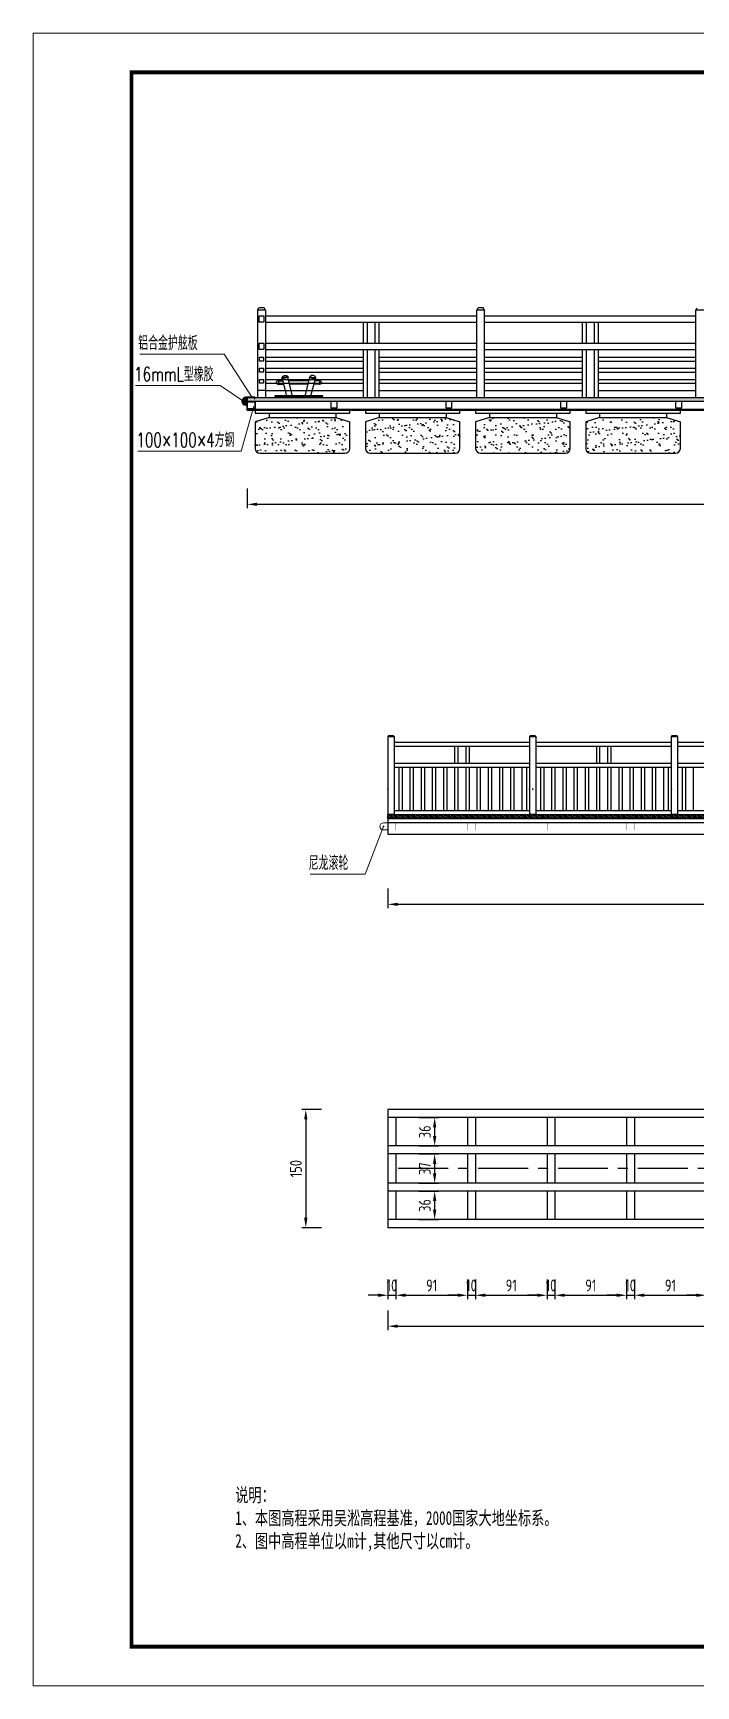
# Model space of a CAD drawing. Header units: inches. Extents: x 23 to 70, y 0 to 119.
# Drawn here: x 23.29 to 31.71, y -0.45 to 20.55 of the extents above; entities that cross this region are included whole.
import ezdxf

# ---------------------------------------------------------------- set-up
doc = ezdxf.new("R2010")
doc.units = ezdxf.units.IN
doc.header["$MEASUREMENT"] = 0
doc.linetypes.add('CENTER', pattern=[50.8, 31.75, -6.35, 6.35, -6.35])
for name, color, linetype in [('000中心线', 5, 'CENTER'), ('lmfx', 5, 'Continuous'), ('lmmt', 2, 'Continuous'), ('图框', 7, 'Continuous'), ('文字', 3, 'Continuous'), ('标尺', 1, 'Continuous'), ('栏杆', 2, 'Continuous'), ('粗线', 6, 'Continuous'), ('辅助', 7, 'Continuous'), ('钢结构', 5, 'Continuous')]:
    doc.layers.add(name, color=color, linetype=linetype)
for name, color, linetype, lineweight in [('000细实线', 4, 'Continuous', 18), ('00标注文字', 2, 'Continuous', 15), ('PUBTEXT', 161, 'Continuous', 0)]:
    doc.layers.add(name, color=color, linetype=linetype, lineweight=lineweight)
doc.styles.add('ECIDI', font='仿宋GB2312.ttf', dxfattribs={"width": 0.7})
doc.styles.get("Standard").update_dxf_attribs({"font": 'txt', "bigfont": 'gbcbig.shx'})
doc.styles.add('TSSD_Dimension', font='tssdeng.shx', dxfattribs={"width": 0.8, "bigfont": 'hztxt.shx'})
doc.dimstyles.new('TSSD_200_1_3.5', dxfattribs={"dimscale": 0.25, "dimtxt": 2.85, "dimasz": 2.5, "dimexe": 1, "dimexo": 2.5, "dimgap": 1, "dimtad": 1, "dimdec": 0, "dimlfac": 100, "dimzin": 0, "dimdsep": 46, "dimtxsty": 'TSSD_Dimension', "dimcen": 0, "dimdle": 1, "dimclrd": 3, "dimclre": 3, "dimclrt": 7, "dimadec": 1, "dimazin": 0, "dimtfac": 1, "dimtdec": 0, "dimtix": 1, "dimtmove": 2, "dimatfit": 3, "dimfxl": 5, "dimfxlon": 1, "dimtolj": 1, "dimtzin": 0, "dimarcsym": 0})

# ---------------------------------------------------------------- blocks, each defined once
blk = doc.blocks.new('1234')
at = {"layer": '栏杆'}
h = blk.add_hatch(dxfattribs=at)
h.set_pattern_fill('ANSI31', color=251, scale=5)
h.set_pattern_definition([(45, (0, 13.417), (-11.22532015, 11.22532015), [])])
h.paths.add_polyline_path([(7417846, 3829169), (7434126, 3829169), (7434126, 3829219), (7417846, 3829219)])
at = {"layer": 'PUBTEXT', "color": 7, "linetype": 'ByBlock', "lineweight": 0, "ltscale": 0.15, "const_width": 3.12}
for points in [[(7430992, 3829019), (7430992, 3829119), (7431092, 3829119), (7431092, 3829019)], [(7432003, 3829019), (7432003, 3829119), (7432103, 3829119), (7432103, 3829019)], [(7433014, 3829019), (7433014, 3829119), (7433114, 3829119), (7433114, 3829019)], [(7434026, 3829019), (7434026, 3829119), (7434126, 3829119), (7434126, 3829019)]]:
    blk.add_lwpolyline(points, close=True, dxfattribs=at)
at = {"layer": '栏杆', "color": 2}
for p, q in [((7430446, 3830212), (7430453, 3830219)), ((7430446, 3830212), (7430446, 3829219)), ((7430526, 3830212), (7430446, 3830212)), ((7430453, 3830219), (7430518, 3830219)), ((7430526, 3830212), (7430518, 3830219)), ((7430526, 3830212), (7430526, 3829219)), ((7432246, 3830212), (7432253, 3830219)), ((7432246, 3830212), (7432246, 3829219)), ((7432326, 3830212), (7432246, 3830212)), ((7432253, 3830219), (7432318, 3830219)), ((7432326, 3830212), (7432318, 3830219)), ((7432326, 3830212), (7432326, 3829219)), ((7434046, 3830212), (7434053, 3830219)), ((7434046, 3830212), (7434046, 3829219)), ((7434126, 3830212), (7434046, 3830212)), ((7434053, 3830219), (7434118, 3830219)), ((7434126, 3830212), (7434118, 3830219)), ((7434126, 3830212), (7434126, 3829219)), ((7430446, 3830139), (7428726, 3830139)), ((7430446, 3830089), (7428726, 3830089)), ((7432246, 3830139), (7430526, 3830139)), ((7432246, 3830089), (7430526, 3830089)), ((7431294, 3830089), (7431294, 3829869)), ((7431336, 3830089), (7431336, 3829869)), ((7431436, 3830089), (7431436, 3829869)), ((7431478, 3830089), (7431478, 3829869)), ((7434046, 3830139), (7432326, 3830139)), ((7434046, 3830089), (7432326, 3830089)), ((7433094, 3830089), (7433094, 3829869)), ((7433136, 3830089), (7433136, 3829869)), ((7433236, 3830089), (7433236, 3829869)), ((7433278, 3830089), (7433278, 3829869)), ((7429511, 3829869), (7430446, 3829869)), ((7429511, 3829819), (7430446, 3829819)), ((7430246, 3829819), (7430246, 3829269)), ((7430346, 3829819), (7430346, 3829269)), ((7430388, 3829819), (7430388, 3829269)), ((7430526, 3829869), (7431311, 3829869)), ((7430526, 3829819), (7431311, 3829819)), ((7430564, 3829819), (7430564, 3829269)), ((7430626, 3829819), (7430626, 3829269)), ((7430726, 3829819), (7430726, 3829269)), ((7430768, 3829819), (7430768, 3829269)), ((7430868, 3829819), (7430868, 3829269)), ((7430910, 3829819), (7430910, 3829269)), ((7431010, 3829819), (7431010, 3829269)), ((7431052, 3829819), (7431052, 3829269)), ((7431152, 3829819), (7431152, 3829269)), ((7431194, 3829819), (7431194, 3829269)), ((7431294, 3829819), (7431294, 3829269)), ((7431311, 3829869), (7432246, 3829869)), ((7431311, 3829819), (7432246, 3829819)), ((7431336, 3829819), (7431336, 3829269)), ((7431436, 3829819), (7431436, 3829269)), ((7431478, 3829819), (7431478, 3829269)), ((7431578, 3829819), (7431578, 3829269)), ((7431620, 3829819), (7431620, 3829269)), ((7431720, 3829819), (7431720, 3829269)), ((7431762, 3829819), (7431762, 3829269)), ((7431862, 3829819), (7431862, 3829269)), ((7431904, 3829819), (7431904, 3829269)), ((7432004, 3829819), (7432004, 3829269)), ((7432046, 3829819), (7432046, 3829269)), ((7432146, 3829819), (7432146, 3829269)), ((7432188, 3829819), (7432188, 3829269)), ((7432326, 3829869), (7433111, 3829869)), ((7432326, 3829819), (7433111, 3829819)), ((7432364, 3829819), (7432364, 3829269)), ((7432426, 3829819), (7432426, 3829269)), ((7432526, 3829819), (7432526, 3829269)), ((7432568, 3829819), (7432568, 3829269)), ((7432668, 3829819), (7432668, 3829269)), ((7432710, 3829819), (7432710, 3829269)), ((7432810, 3829819), (7432810, 3829269)), ((7432852, 3829819), (7432852, 3829269)), ((7432952, 3829819), (7432952, 3829269)), ((7432994, 3829819), (7432994, 3829269)), ((7433094, 3829819), (7433094, 3829269)), ((7433111, 3829869), (7434046, 3829869)), ((7433111, 3829819), (7434046, 3829819)), ((7433136, 3829819), (7433136, 3829269)), ((7433236, 3829819), (7433236, 3829269)), ((7433278, 3829819), (7433278, 3829269)), ((7433378, 3829819), (7433378, 3829269)), ((7433420, 3829819), (7433420, 3829269)), ((7433520, 3829819), (7433520, 3829269)), ((7433562, 3829819), (7433562, 3829269)), ((7433662, 3829819), (7433662, 3829269)), ((7433704, 3829819), (7433704, 3829269)), ((7433804, 3829819), (7433804, 3829269)), ((7433846, 3829819), (7433846, 3829269)), ((7433946, 3829819), (7433946, 3829269)), ((7433988, 3829819), (7433988, 3829269)), ((7429690, 3829269), (7430446, 3829269)), ((7430446, 3829219), (7430526, 3829219)), ((7430526, 3829269), (7431490, 3829269)), ((7431490, 3829269), (7432246, 3829269)), ((7432246, 3829219), (7432326, 3829219)), ((7432326, 3829269), (7433290, 3829269)), ((7433290, 3829269), (7434046, 3829269)), ((7434046, 3829219), (7434126, 3829219))]:
    blk.add_line(p, q, dxfattribs=at)
at = {"layer": '栏杆', "color": 7}
for p, q in [((7434126, 3829219), (7417846, 3829219)), ((7434126, 3829169), (7417846, 3829169)), ((7434126, 3829169), (7428646, 3829169)), ((7434126, 3829169), (7434126, 3828969)), ((7434126, 3829119), (7417846, 3829119)), ((7434126, 3828969), (7417846, 3828969))]:
    blk.add_line(p, q, dxfattribs=at)
at = {"layer": '栏杆', "color": 25}
blk.add_lwpolyline([(7417846, 3829169), (7434126, 3829169), (7434126, 3829219), (7417846, 3829219)], close=True, dxfattribs=at)
at = {"layer": '栏杆', "color": 7}
for p in [(7430525, 3829544), (7432286, 3829544), (7432325, 3829544), (7434125, 3829544)]:
    blk.add_point(p, dxfattribs=at)
at = {"layer": '粗线', "linetype": 'ByBlock', "lineweight": 0, "ltscale": 2}
for points in [[(7434183, 3829114), (7434126, 3829114)], [(7434126, 3829024), (7434183, 3829024)]]:
    blk.add_lwpolyline(points, dxfattribs=at)
blk.add_circle((7434183, 3829069), 5, dxfattribs=at)
blk.add_arc((7434183, 3829069), 45, 270, 90, dxfattribs=at)
blk = doc.blocks.new('*D177')
at = {"layer": 'Defpoints', "color": 0, "transparency": 16777216}
for p in [(27.799, 5.372), (44.078, 5.372), (44.078, 4.12)]:
    blk.add_point(p, dxfattribs=at)
at = {"layer": '辅助', "color": 3, "linetype": 'ByBlock', "lineweight": -2, "transparency": 16777216}
for p, q in [((27.799, 4.32), (27.799, 4.07)), ((44.078, 4.32), (44.078, 4.07))]:
    blk.add_line(p, q, dxfattribs=at)
at = {"layer": '辅助', "color": 3, "lineweight": -2, "transparency": 16777216}
blk.add_line((27.924, 4.12), (43.953, 4.12), dxfattribs=at)
at = {"layer": '辅助', "color": 3, "transparency": 16777216}
for points in [[(27.924, 4.141), (27.924, 4.099), (27.799, 4.12)], [(43.953, 4.141), (43.953, 4.099), (44.078, 4.12)]]:
    blk.add_solid(points, dxfattribs=at)
at = {"layer": '辅助', "color": 7, "transparency": 16777216, "insert": (35.938, 4.245), "char_height": 0.15, "attachment_point": 5, "style": 'TSSD_Dimension'}
blk.add_mtext('\\A1;1628', dxfattribs=at)
blk = doc.blocks.new('*D178')
at = {"layer": 'Defpoints', "color": 0, "transparency": 16777216}
for p in [(27.799, 6.872), (26.755, 5.372), (27.799, 5.372)]:
    blk.add_point(p, dxfattribs=at)
at = {"layer": '辅助', "color": 3, "linetype": 'ByBlock', "lineweight": -2, "transparency": 16777216}
for p, q in [((26.955, 6.872), (26.705, 6.872)), ((26.955, 5.372), (26.705, 5.372))]:
    blk.add_line(p, q, dxfattribs=at)
at = {"layer": '辅助', "color": 3, "lineweight": -2, "transparency": 16777216}
blk.add_line((26.755, 6.747), (26.755, 5.497), dxfattribs=at)
at = {"layer": '辅助', "color": 3, "transparency": 16777216}
for points in [[(26.734, 6.747), (26.776, 6.747), (26.755, 6.872)], [(26.734, 5.497), (26.776, 5.497), (26.755, 5.372)]]:
    blk.add_solid(points, dxfattribs=at)
at = {"layer": '辅助', "color": 7, "transparency": 16777216, "insert": (26.63, 6.122), "char_height": 0.15, "attachment_point": 5, "rotation": 90, "style": 'TSSD_Dimension'}
blk.add_mtext('\\A1;150', dxfattribs=at)
blk = doc.blocks.new('*D179')
at = {"layer": 'Defpoints', "color": 0, "transparency": 16777216}
for p in [(27.899, 6.77), (27.899, 6.41), (28.392, 6.41)]:
    blk.add_point(p, dxfattribs=at)
at = {"layer": '辅助', "color": 3, "linetype": 'ByBlock', "lineweight": -2, "transparency": 16777216}
for p, q in [((28.192, 6.77), (28.442, 6.77)), ((28.192, 6.41), (28.442, 6.41))]:
    blk.add_line(p, q, dxfattribs=at)
at = {"layer": '辅助', "color": 3, "lineweight": -2, "transparency": 16777216}
blk.add_line((28.392, 6.645), (28.392, 6.535), dxfattribs=at)
at = {"layer": '辅助', "color": 3, "transparency": 16777216}
for points in [[(28.371, 6.645), (28.413, 6.645), (28.392, 6.77)], [(28.371, 6.535), (28.413, 6.535), (28.392, 6.41)]]:
    blk.add_solid(points, dxfattribs=at)
at = {"layer": '辅助', "color": 7, "transparency": 16777216, "insert": (28.267, 6.59), "char_height": 0.15, "attachment_point": 5, "rotation": 90, "style": 'TSSD_Dimension'}
blk.add_mtext('\\A1;36', dxfattribs=at)
blk = doc.blocks.new('*D180')
at = {"layer": 'Defpoints', "color": 0, "transparency": 16777216}
for p in [(27.899, 6.308), (27.899, 5.936), (28.392, 5.936)]:
    blk.add_point(p, dxfattribs=at)
at = {"layer": '辅助', "color": 3, "linetype": 'ByBlock', "lineweight": -2, "transparency": 16777216}
for p, q in [((28.192, 6.308), (28.442, 6.308)), ((28.192, 5.936), (28.442, 5.936))]:
    blk.add_line(p, q, dxfattribs=at)
at = {"layer": '辅助', "color": 3, "lineweight": -2, "transparency": 16777216}
blk.add_line((28.392, 6.183), (28.392, 6.061), dxfattribs=at)
at = {"layer": '辅助', "color": 3, "transparency": 16777216}
for points in [[(28.371, 6.183), (28.413, 6.183), (28.392, 6.308)], [(28.371, 6.061), (28.413, 6.061), (28.392, 5.936)]]:
    blk.add_solid(points, dxfattribs=at)
at = {"layer": '辅助', "color": 7, "transparency": 16777216, "insert": (28.267, 6.122), "char_height": 0.15, "attachment_point": 5, "rotation": 90, "style": 'TSSD_Dimension'}
blk.add_mtext('\\A1;37', dxfattribs=at)
blk = doc.blocks.new('*D181')
at = {"layer": 'Defpoints', "color": 0, "transparency": 16777216}
for p in [(27.899, 5.834), (27.899, 5.474), (28.392, 5.474)]:
    blk.add_point(p, dxfattribs=at)
at = {"layer": '辅助', "color": 3, "linetype": 'ByBlock', "lineweight": -2, "transparency": 16777216}
for p, q in [((28.192, 5.834), (28.442, 5.834)), ((28.192, 5.474), (28.442, 5.474))]:
    blk.add_line(p, q, dxfattribs=at)
at = {"layer": '辅助', "color": 3, "lineweight": -2, "transparency": 16777216}
blk.add_line((28.392, 5.709), (28.392, 5.599), dxfattribs=at)
at = {"layer": '辅助', "color": 3, "transparency": 16777216}
for points in [[(28.371, 5.709), (28.413, 5.709), (28.392, 5.834)], [(28.371, 5.599), (28.413, 5.599), (28.392, 5.474)]]:
    blk.add_solid(points, dxfattribs=at)
at = {"layer": '辅助', "color": 7, "transparency": 16777216, "insert": (28.267, 5.654), "char_height": 0.15, "attachment_point": 5, "rotation": 90, "style": 'TSSD_Dimension'}
blk.add_mtext('\\A1;36', dxfattribs=at)
blk = doc.blocks.new('*D182')
at = {"layer": 'Defpoints', "color": 0, "transparency": 16777216}
for p in [(27.799, 5.474), (27.899, 5.474), (27.899, 4.513)]:
    blk.add_point(p, dxfattribs=at)
at = {"layer": '辅助', "color": 3, "linetype": 'ByBlock', "lineweight": -2, "transparency": 16777216}
for p, q in [((27.799, 4.713), (27.799, 4.463)), ((27.899, 4.713), (27.899, 4.463))]:
    blk.add_line(p, q, dxfattribs=at)
at = {"layer": '辅助', "color": 3, "lineweight": -2, "transparency": 16777216}
for p, q in [((27.674, 4.513), (27.549, 4.513)), ((27.799, 4.513), (27.899, 4.513)), ((28.024, 4.513), (28.149, 4.513))]:
    blk.add_line(p, q, dxfattribs=at)
at = {"layer": '辅助', "color": 3, "transparency": 16777216}
for points in [[(27.674, 4.534), (27.674, 4.493), (27.799, 4.513)], [(28.024, 4.534), (28.024, 4.493), (27.899, 4.513)]]:
    blk.add_solid(points, dxfattribs=at)
at = {"layer": '辅助', "color": 7, "transparency": 16777216, "insert": (27.849, 4.638), "char_height": 0.15, "attachment_point": 5, "style": 'TSSD_Dimension'}
blk.add_mtext('\\A1;10', dxfattribs=at)
blk = doc.blocks.new('*D183')
at = {"layer": 'Defpoints', "color": 0, "transparency": 16777216}
for p in [(27.899, 5.474), (28.809, 5.474), (28.809, 4.513)]:
    blk.add_point(p, dxfattribs=at)
at = {"layer": '辅助', "color": 3, "linetype": 'ByBlock', "lineweight": -2, "transparency": 16777216}
for p, q in [((27.899, 4.713), (27.899, 4.463)), ((28.809, 4.713), (28.809, 4.463))]:
    blk.add_line(p, q, dxfattribs=at)
at = {"layer": '辅助', "color": 3, "lineweight": -2, "transparency": 16777216}
blk.add_line((28.024, 4.513), (28.684, 4.513), dxfattribs=at)
at = {"layer": '辅助', "color": 3, "transparency": 16777216}
for points in [[(28.024, 4.534), (28.024, 4.493), (27.899, 4.513)], [(28.684, 4.534), (28.684, 4.493), (28.809, 4.513)]]:
    blk.add_solid(points, dxfattribs=at)
at = {"layer": '辅助', "color": 7, "transparency": 16777216, "insert": (28.354, 4.638), "char_height": 0.15, "attachment_point": 5, "style": 'TSSD_Dimension'}
blk.add_mtext('\\A1;91', dxfattribs=at)
blk = doc.blocks.new('*D184')
at = {"layer": 'Defpoints', "color": 0, "transparency": 16777216}
for p in [(28.809, 5.474), (28.909, 5.474), (28.909, 4.513)]:
    blk.add_point(p, dxfattribs=at)
at = {"layer": '辅助', "color": 3, "linetype": 'ByBlock', "lineweight": -2, "transparency": 16777216}
for p, q in [((28.809, 4.713), (28.809, 4.463)), ((28.909, 4.713), (28.909, 4.463))]:
    blk.add_line(p, q, dxfattribs=at)
at = {"layer": '辅助', "color": 3, "lineweight": -2, "transparency": 16777216}
for p, q in [((28.684, 4.513), (28.559, 4.513)), ((28.809, 4.513), (28.909, 4.513)), ((29.034, 4.513), (29.159, 4.513))]:
    blk.add_line(p, q, dxfattribs=at)
at = {"layer": '辅助', "color": 3, "transparency": 16777216}
for points in [[(28.684, 4.534), (28.684, 4.493), (28.809, 4.513)], [(29.034, 4.534), (29.034, 4.493), (28.909, 4.513)]]:
    blk.add_solid(points, dxfattribs=at)
at = {"layer": '辅助', "color": 7, "transparency": 16777216, "insert": (28.859, 4.638), "char_height": 0.15, "attachment_point": 5, "style": 'TSSD_Dimension'}
blk.add_mtext('\\A1;10', dxfattribs=at)
blk = doc.blocks.new('*D185')
at = {"layer": 'Defpoints', "color": 0, "transparency": 16777216}
for p in [(28.909, 5.474), (29.82, 5.474), (29.82, 4.513)]:
    blk.add_point(p, dxfattribs=at)
at = {"layer": '辅助', "color": 3, "linetype": 'ByBlock', "lineweight": -2, "transparency": 16777216}
for p, q in [((28.909, 4.713), (28.909, 4.463)), ((29.82, 4.713), (29.82, 4.463))]:
    blk.add_line(p, q, dxfattribs=at)
at = {"layer": '辅助', "color": 3, "lineweight": -2, "transparency": 16777216}
blk.add_line((29.034, 4.513), (29.695, 4.513), dxfattribs=at)
at = {"layer": '辅助', "color": 3, "transparency": 16777216}
for points in [[(29.034, 4.534), (29.034, 4.493), (28.909, 4.513)], [(29.695, 4.534), (29.695, 4.493), (29.82, 4.513)]]:
    blk.add_solid(points, dxfattribs=at)
at = {"layer": '辅助', "color": 7, "transparency": 16777216, "insert": (29.365, 4.638), "char_height": 0.15, "attachment_point": 5, "style": 'TSSD_Dimension'}
blk.add_mtext('\\A1;91', dxfattribs=at)
blk = doc.blocks.new('*D186')
at = {"layer": 'Defpoints', "color": 0, "transparency": 16777216}
for p in [(29.82, 5.474), (29.92, 5.474), (29.92, 4.513)]:
    blk.add_point(p, dxfattribs=at)
at = {"layer": '辅助', "color": 3, "linetype": 'ByBlock', "lineweight": -2, "transparency": 16777216}
for p, q in [((29.82, 4.713), (29.82, 4.463)), ((29.92, 4.713), (29.92, 4.463))]:
    blk.add_line(p, q, dxfattribs=at)
at = {"layer": '辅助', "color": 3, "lineweight": -2, "transparency": 16777216}
for p, q in [((29.695, 4.513), (29.57, 4.513)), ((29.82, 4.513), (29.92, 4.513)), ((30.045, 4.513), (30.17, 4.513))]:
    blk.add_line(p, q, dxfattribs=at)
at = {"layer": '辅助', "color": 3, "transparency": 16777216}
for points in [[(29.695, 4.534), (29.695, 4.493), (29.82, 4.513)], [(30.045, 4.534), (30.045, 4.493), (29.92, 4.513)]]:
    blk.add_solid(points, dxfattribs=at)
at = {"layer": '辅助', "color": 7, "transparency": 16777216, "insert": (29.87, 4.638), "char_height": 0.15, "attachment_point": 5, "style": 'TSSD_Dimension'}
blk.add_mtext('\\A1;10', dxfattribs=at)
blk = doc.blocks.new('*D187')
at = {"layer": 'Defpoints', "color": 0, "transparency": 16777216}
for p in [(29.92, 5.474), (30.831, 5.474), (30.831, 4.513)]:
    blk.add_point(p, dxfattribs=at)
at = {"layer": '辅助', "color": 3, "linetype": 'ByBlock', "lineweight": -2, "transparency": 16777216}
for p, q in [((29.92, 4.713), (29.92, 4.463)), ((30.831, 4.713), (30.831, 4.463))]:
    blk.add_line(p, q, dxfattribs=at)
at = {"layer": '辅助', "color": 3, "lineweight": -2, "transparency": 16777216}
blk.add_line((30.045, 4.513), (30.706, 4.513), dxfattribs=at)
at = {"layer": '辅助', "color": 3, "transparency": 16777216}
for points in [[(30.045, 4.534), (30.045, 4.493), (29.92, 4.513)], [(30.706, 4.534), (30.706, 4.493), (30.831, 4.513)]]:
    blk.add_solid(points, dxfattribs=at)
at = {"layer": '辅助', "color": 7, "transparency": 16777216, "insert": (30.376, 4.638), "char_height": 0.15, "attachment_point": 5, "style": 'TSSD_Dimension'}
blk.add_mtext('\\A1;91', dxfattribs=at)
blk = doc.blocks.new('*D188')
at = {"layer": 'Defpoints', "color": 0, "transparency": 16777216}
for p in [(30.831, 5.474), (30.931, 5.474), (30.931, 4.513)]:
    blk.add_point(p, dxfattribs=at)
at = {"layer": '辅助', "color": 3, "linetype": 'ByBlock', "lineweight": -2, "transparency": 16777216}
for p, q in [((30.831, 4.713), (30.831, 4.463)), ((30.931, 4.713), (30.931, 4.463))]:
    blk.add_line(p, q, dxfattribs=at)
at = {"layer": '辅助', "color": 3, "lineweight": -2, "transparency": 16777216}
for p, q in [((30.706, 4.513), (30.581, 4.513)), ((30.831, 4.513), (30.931, 4.513)), ((31.056, 4.513), (31.181, 4.513))]:
    blk.add_line(p, q, dxfattribs=at)
at = {"layer": '辅助', "color": 3, "transparency": 16777216}
for points in [[(30.706, 4.534), (30.706, 4.493), (30.831, 4.513)], [(31.056, 4.534), (31.056, 4.493), (30.931, 4.513)]]:
    blk.add_solid(points, dxfattribs=at)
at = {"layer": '辅助', "color": 7, "transparency": 16777216, "insert": (30.881, 4.638), "char_height": 0.15, "attachment_point": 5, "style": 'TSSD_Dimension'}
blk.add_mtext('\\A1;10', dxfattribs=at)
blk = doc.blocks.new('*D189')
at = {"layer": 'Defpoints', "color": 0, "transparency": 16777216}
for p in [(30.931, 5.474), (31.843, 5.474), (31.843, 4.513)]:
    blk.add_point(p, dxfattribs=at)
at = {"layer": '辅助', "color": 3, "linetype": 'ByBlock', "lineweight": -2, "transparency": 16777216}
for p, q in [((30.931, 4.713), (30.931, 4.463)), ((31.843, 4.713), (31.843, 4.463))]:
    blk.add_line(p, q, dxfattribs=at)
at = {"layer": '辅助', "color": 3, "lineweight": -2, "transparency": 16777216}
blk.add_line((31.056, 4.513), (31.718, 4.513), dxfattribs=at)
at = {"layer": '辅助', "color": 3, "transparency": 16777216}
for points in [[(31.056, 4.534), (31.056, 4.493), (30.931, 4.513)], [(31.718, 4.534), (31.718, 4.493), (31.843, 4.513)]]:
    blk.add_solid(points, dxfattribs=at)
at = {"layer": '辅助', "color": 7, "transparency": 16777216, "insert": (31.387, 4.638), "char_height": 0.15, "attachment_point": 5, "style": 'TSSD_Dimension'}
blk.add_mtext('\\A1;91', dxfattribs=at)
blk = doc.blocks.new('*D190')
at = {"layer": 'Defpoints', "color": 0, "transparency": 16777216}
for p in [(31.843, 5.474), (31.943, 5.474), (31.943, 4.513)]:
    blk.add_point(p, dxfattribs=at)
at = {"layer": '辅助', "color": 3, "linetype": 'ByBlock', "lineweight": -2, "transparency": 16777216}
for p, q in [((31.843, 4.713), (31.843, 4.463)), ((31.943, 4.713), (31.943, 4.463))]:
    blk.add_line(p, q, dxfattribs=at)
at = {"layer": '辅助', "color": 3, "lineweight": -2, "transparency": 16777216}
for p, q in [((31.718, 4.513), (31.593, 4.513)), ((31.843, 4.513), (31.943, 4.513)), ((32.068, 4.513), (32.193, 4.513))]:
    blk.add_line(p, q, dxfattribs=at)
at = {"layer": '辅助', "color": 3, "transparency": 16777216}
for points in [[(31.718, 4.534), (31.718, 4.493), (31.843, 4.513)], [(32.068, 4.534), (32.068, 4.493), (31.943, 4.513)]]:
    blk.add_solid(points, dxfattribs=at)
at = {"layer": '辅助', "color": 7, "transparency": 16777216, "insert": (31.893, 4.638), "char_height": 0.15, "attachment_point": 5, "style": 'TSSD_Dimension'}
blk.add_mtext('\\A1;10', dxfattribs=at)
blk = doc.blocks.new('*D215')
at = {"layer": 'Defpoints', "color": 0, "transparency": 16777216}
for p in [(27.799, 10.62), (44.079, 10.52), (44.079, 9.48)]:
    blk.add_point(p, dxfattribs=at)
at = {"layer": '辅助', "color": 3, "linetype": 'ByBlock', "lineweight": -2, "transparency": 16777216}
for p, q in [((27.799, 9.68), (27.799, 9.43)), ((44.079, 9.68), (44.079, 9.43))]:
    blk.add_line(p, q, dxfattribs=at)
at = {"layer": '辅助', "color": 3, "lineweight": -2, "transparency": 16777216}
blk.add_line((27.924, 9.48), (43.954, 9.48), dxfattribs=at)
at = {"layer": '辅助', "color": 3, "transparency": 16777216}
for points in [[(27.924, 9.501), (27.924, 9.459), (27.799, 9.48)], [(43.954, 9.501), (43.954, 9.459), (44.079, 9.48)]]:
    blk.add_solid(points, dxfattribs=at)
at = {"layer": '辅助', "color": 7, "transparency": 16777216, "insert": (35.939, 9.605), "char_height": 0.15, "attachment_point": 5, "style": 'TSSD_Dimension'}
blk.add_mtext('\\A1;1628', dxfattribs=at)
blk = doc.blocks.new('12')
at = {"layer": '标尺'}
h = blk.add_hatch(dxfattribs=at)
h.set_pattern_fill('AR-SAND', color=251, scale=3)
h.set_pattern_definition([(37.5, (1537.07, -550), (-4.8000939, 146.8239712), [0, -115.824, 0, -129.54, 0, -123.825]), (7.5, (1537.07, -550), (134.856985, 215.04753), [0, -62.484, 0, -104.394, 0, -40.005]), (327.5, (1443.35, -550), (237.297711, 0.4311554), [0, -38.1, 0, -137.16, 0, -179.07]), (317.5, (1443.35, -550), (229.0669357, 66.878797), [0, -19.05, 0, -89.916, 0, -102.87])])
h.paths.add_polyline_path([(7326599, 3802014), (7326424, 3802071), (7325574, 3802071), (7325399, 3802014), (7325399, 3801674, 0.414214), (7325459, 3801614), (7326539, 3801614, 0.414214), (7326599, 3801674)])
at = {"layer": '栏杆', "color": 5}
for p, q in [((7325399, 3802164), (7325399, 3802126)), ((7326599, 3802164), (7325399, 3802164)), ((7325399, 3802126), (7326599, 3802126)), ((7325574, 3802071), (7325399, 3802014)), ((7325574, 3802126), (7325574, 3802071)), ((7325574, 3802071), (7326424, 3802071)), ((7326424, 3802126), (7326424, 3802071)), ((7326424, 3802071), (7326599, 3802014)), ((7326599, 3802126), (7326599, 3802164)), ((7325399, 3802014), (7325399, 3801674)), ((7326599, 3801674), (7326599, 3802014)), ((7325459, 3801614), (7326539, 3801614))]:
    blk.add_line(p, q, dxfattribs=at)
for centre, start, end in [((7325459, 3801674), 180, 270), ((7326539, 3801674), 270, 0)]:
    blk.add_arc(centre, 60, start, end, dxfattribs=at)
blk = doc.blocks.new('x')
at = {"layer": 'lmfx', "color": 7}
blk.add_lwpolyline([(7362307, 3813659), (7362287, 3813659), (7362287, 3813559), (7362445, 3813559), (7362445, 3813609), (7362441, 3813609), (7362441, 3813563), (7362291, 3813563), (7362291, 3813655), (7362307, 3813655), (7362307, 3813659)], close=True, dxfattribs=at)
at = {"layer": '栏杆', "color": 7}
for p, q in [((7362287, 3813559), (7362287, 3813547)), ((7362287, 3813547), (7362297, 3813547)), ((7362289, 3813557), (7362289, 3813549)), ((7362289, 3813557), (7362389, 3813557)), ((7362297, 3813549), (7362289, 3813549)), ((7362297, 3813547), (7362297, 3813549)), ((7362381, 3813547), (7362381, 3813549)), ((7362381, 3813549), (7362389, 3813549)), ((7362391, 3813547), (7362381, 3813547)), ((7362391, 3813559), (7362391, 3813547))]:
    blk.add_line(p, q, dxfattribs=at)
at = {"layer": '钢结构', "color": 7}
blk.add_line((7362389, 3813549), (7362389, 3813557), dxfattribs=at)
blk = doc.blocks.new('d')
at = {"layer": '钢结构', "color": 5}
for p, q in [((3001302, 1589187), (3001312, 1589187)), ((3001302, 1589182), (3001312, 1589182)), ((3001302, 1589182), (3001302, 1589174)), ((3001302, 1589174), (3001327, 1589174)), ((3001311, 1589195), (3001393, 1589195)), ((3001312, 1589182), (3001312, 1589187)), ((3001327, 1589195), (3001327, 1589220)), ((3001327, 1589187), (3001377, 1589187)), ((3001327, 1589182), (3001327, 1589187)), ((3001327, 1589182), (3001327, 1589182)), ((3001327, 1589182), (3001327, 1589174)), ((3001335, 1589195), (3001335, 1589225)), ((3001348, 1589228), (3001348, 1589195)), ((3001356, 1589228), (3001356, 1589195)), ((3001369, 1589195), (3001369, 1589225)), ((3001377, 1589195), (3001377, 1589220)), ((3001377, 1589182), (3001377, 1589187)), ((3001377, 1589182), (3001377, 1589182)), ((3001377, 1589182), (3001377, 1589174)), ((3001377, 1589174), (3001402, 1589174)), ((3001392, 1589187), (3001402, 1589187)), ((3001392, 1589182), (3001392, 1589187)), ((3001392, 1589182), (3001402, 1589182)), ((3001402, 1589174), (3001402, 1589182))]:
    blk.add_line(p, q, dxfattribs=at)
for radius, start, end in [(50, 0, 180), (42, 10.9806, 169.0194)]:
    blk.add_arc((3001352, 1589187), radius, start, end, dxfattribs=at)
blk = doc.blocks.new('*D219')
at = {"layer": 'Defpoints', "color": 0, "transparency": 16777216}
for p in [(26.012, 15.76), (58.212, 15.76), (58.212, 14.562)]:
    blk.add_point(p, dxfattribs=at)
at = {"layer": '辅助', "color": 3, "linetype": 'ByBlock', "lineweight": -2, "transparency": 16777216}
for p, q in [((26.012, 14.762), (26.012, 14.512)), ((58.212, 14.762), (58.212, 14.512))]:
    blk.add_line(p, q, dxfattribs=at)
at = {"layer": '辅助', "color": 3, "lineweight": -2, "transparency": 16777216}
blk.add_line((26.137, 14.562), (58.087, 14.562), dxfattribs=at)
at = {"layer": '辅助', "color": 3, "transparency": 16777216}
for points in [[(26.137, 14.583), (26.137, 14.541), (26.012, 14.562)], [(58.087, 14.583), (58.087, 14.541), (58.212, 14.562)]]:
    blk.add_solid(points, dxfattribs=at)
at = {"layer": '辅助', "color": 7, "transparency": 16777216, "insert": (42.112, 14.687), "char_height": 0.15, "attachment_point": 5, "style": 'TSSD_Dimension'}
blk.add_mtext('\\A1;3220', dxfattribs=at)
blk = doc.blocks.new('A$C54130089')
at = {"color": 2}
for p, q in [((163, 254), (84, 238)), ((148, 10), (91, 228)), ((160, 242), (92, 228)), ((220, 10), (160, 242)), ((380, 10), (440, 242)), ((437, 254), (516, 238)), ((440, 242), (508, 228)), ((452, 10), (509, 228)), ((35, 204), (40, 204)), ((35, 154), (40, 154)), ((40, 204), (40, 154)), ((40, 199), (99, 199)), ((40, 159), (109, 159)), ((171, 199), (429, 199)), ((182, 159), (418, 159)), ((560, 159), (491, 159)), ((560, 199), (501, 199)), ((560, 204), (560, 154)), ((565, 204), (560, 204)), ((565, 154), (560, 154))]:
    blk.add_line(p, q, dxfattribs=at)
for points in [[(92, 228), (87, 227), (84, 238, -0.591967), (163, 254), (165, 243), (160, 242)], [(508, 228), (513, 227), (516, 238, 0.591967), (437, 254), (435, 243), (440, 242)]]:
    blk.add_lwpolyline(points, format="xyb", dxfattribs=at)
blk.add_lwpolyline([(-5, 10), (605, 10), (605, 0), (-5, 0)], close=True, dxfattribs=at)
for centre, start, end in [((41, 179), 102.6804, 257.3196), ((559, 179), 282.6804, 77.3196)]:
    blk.add_arc(centre, 25.6, start, end, dxfattribs=at)

msp = doc.modelspace()

# ---------------------------------------------------------------- hatches: boundary and pattern name
at = {"layer": 'lmmt'}
h = msp.add_hatch(dxfattribs=at)
h.set_pattern_fill('BRASS', color=251, scale=0.004)
h.set_pattern_definition([(0, (-7297.74936, -3786.954045), (0, 0.0254), []), (0, (-7297.74936, -3786.941345), (0, 0.0254), [0.0127, -0.00635])])
h.paths.add_polyline_path([(26.012, 15.92), (58.212, 15.92), (58.212, 15.87), (26.012, 15.87)])

# ---------------------------------------------------------------- linework, layer by layer
at = {"linetype": 'Continuous', "lineweight": 18, "const_width": 0.05}
msp.add_lwpolyline([(24.541, 20.05), (59.916, 20.05), (59.916, 0.05), (24.541, 0.05)], close=True, dxfattribs=at)
at = {"layer": '000中心线', "ltscale": 0.02, "flags": 128}
msp.add_lwpolyline([(44.818, 6.122), (27.799, 6.122)], dxfattribs=at)
at = {"layer": '000细实线', "color": 3, "lineweight": 30}
for p, q in [((27.799, 6.872), (27.799, 5.372)), ((27.899, 6.77), (27.899, 6.41)), ((28.809, 6.77), (28.809, 6.41)), ((28.909, 6.77), (28.909, 6.41)), ((29.82, 6.77), (29.82, 6.41)), ((29.92, 6.77), (29.92, 6.41)), ((30.831, 6.77), (30.831, 6.41)), ((30.931, 6.77), (30.931, 6.41)), ((27.899, 6.308), (27.899, 5.936)), ((28.809, 6.308), (28.809, 5.936)), ((28.909, 6.308), (28.909, 5.936)), ((29.82, 6.308), (29.82, 5.936)), ((29.92, 6.308), (29.92, 5.936)), ((30.831, 6.308), (30.831, 5.936)), ((30.931, 6.308), (30.931, 5.936)), ((27.899, 5.834), (27.899, 5.474)), ((28.809, 5.834), (28.809, 5.474)), ((28.909, 5.834), (28.909, 5.474)), ((29.82, 5.834), (29.82, 5.474)), ((29.92, 5.834), (29.92, 5.474)), ((30.831, 5.834), (30.831, 5.474)), ((30.931, 5.834), (30.931, 5.474))]:
    msp.add_line(p, q, dxfattribs=at)
at = {"layer": '000细实线', "color": 6, "lineweight": 30, "flags": 128}
for points in [[(44.078, 6.872), (27.799, 6.872)], [(44.078, 6.77), (27.799, 6.77)], [(44.078, 6.41), (27.799, 6.41)], [(44.078, 6.308), (27.799, 6.308)], [(44.078, 5.936), (27.799, 5.936)], [(44.078, 5.834), (27.799, 5.834)], [(44.078, 5.474), (27.799, 5.474)], [(44.078, 5.372), (27.799, 5.372)]]:
    msp.add_lwpolyline(points, dxfattribs=at)
at = {"layer": '00标注文字'}
for points in [[(26.073, 15.92), (25.719, 16.468), (24.645, 16.468)], [(25.969, 15.868), (25.667, 16.072), (24.593, 16.072)], [(26.095, 15.809), (25.936, 15.237), (24.621, 15.237)], [(27.741, 10.47), (27.509, 9.862), (26.811, 9.862)]]:
    msp.add_lwpolyline(points, dxfattribs=at)
at = {"layer": 'lmmt', "color": 2}
for p, q in [((26.142, 17.03), (26.16, 17.06)), ((26.142, 17.03), (26.142, 15.92)), ((26.242, 17.03), (26.142, 17.03)), ((26.225, 17.06), (26.16, 17.06)), ((26.242, 17.03), (26.225, 17.06)), ((26.242, 17.03), (26.242, 15.92)), ((28.926, 17.03), (28.944, 17.06)), ((28.926, 15.92), (28.926, 17.03)), ((29.026, 17.03), (28.926, 17.03)), ((29.008, 17.06), (28.944, 17.06)), ((29.026, 17.03), (29.008, 17.06)), ((29.026, 15.92), (29.026, 17.03)), ((31.71, 17.03), (31.728, 17.06)), ((31.71, 15.92), (31.71, 17.03)), ((31.81, 17.03), (31.71, 17.03)), ((26.242, 16.955), (28.926, 16.955)), ((26.242, 16.878), (28.926, 16.878)), ((27.484, 16.878), (27.484, 16.608)), ((27.534, 16.878), (27.534, 16.608)), ((27.634, 16.878), (27.634, 16.608)), ((27.684, 16.878), (27.684, 16.608)), ((29.026, 16.955), (31.71, 16.955)), ((29.026, 16.878), (31.71, 16.878)), ((30.268, 16.878), (30.268, 16.608)), ((30.318, 16.878), (30.318, 16.608)), ((30.418, 16.878), (30.418, 16.608)), ((30.468, 16.878), (30.468, 16.608)), ((26.242, 16.608), (28.926, 16.608)), ((29.026, 16.608), (31.71, 16.608)), ((26.242, 16.53), (28.926, 16.53)), ((26.242, 16.43), (27.484, 16.43)), ((26.242, 16.38), (27.484, 16.38)), ((27.484, 16.53), (27.484, 15.92)), ((27.534, 16.53), (27.534, 15.92)), ((27.634, 16.53), (27.634, 15.92)), ((27.684, 16.53), (27.684, 15.92)), ((27.684, 16.43), (28.926, 16.43)), ((27.684, 16.38), (28.926, 16.38)), ((29.026, 16.53), (31.71, 16.53)), ((29.026, 16.43), (30.268, 16.43)), ((29.026, 16.38), (30.268, 16.38)), ((30.268, 16.53), (30.268, 15.92)), ((30.318, 16.53), (30.318, 15.92)), ((30.418, 16.53), (30.418, 15.92)), ((30.468, 16.53), (30.468, 15.92)), ((30.468, 16.43), (31.71, 16.43)), ((30.468, 16.38), (31.71, 16.38)), ((26.242, 16.29), (27.484, 16.29)), ((26.242, 16.24), (27.484, 16.24)), ((27.684, 16.29), (28.926, 16.29)), ((27.684, 16.24), (28.926, 16.24)), ((29.026, 16.29), (30.268, 16.29)), ((29.026, 16.24), (30.268, 16.24)), ((30.468, 16.29), (31.71, 16.29)), ((30.468, 16.24), (31.71, 16.24)), ((26.242, 16.15), (27.484, 16.15)), ((26.242, 16.1), (27.484, 16.1)), ((26.242, 16.01), (27.484, 16.01)), ((27.684, 16.15), (28.926, 16.15)), ((27.684, 16.1), (28.926, 16.1)), ((27.684, 16.01), (28.926, 16.01)), ((29.026, 16.15), (30.268, 16.15)), ((29.026, 16.1), (30.268, 16.1)), ((29.026, 16.01), (30.268, 16.01)), ((30.468, 16.15), (31.71, 16.15)), ((30.468, 16.1), (31.71, 16.1)), ((30.468, 16.01), (31.71, 16.01))]:
    msp.add_line(p, q, dxfattribs=at)
at = {"layer": 'lmmt', "color": 40}
msp.add_line((26.012, 15.76), (26.012, 15.872), dxfattribs=at)
at = {"layer": 'lmmt', "color": 0}
for p, q in [((26.012, 15.77), (58.132, 15.77)), ((26.012, 15.76), (58.212, 15.76))]:
    msp.add_line(p, q, dxfattribs=at)
at = {"layer": 'lmmt', "color": 2}
msp.add_lwpolyline([(26.012, 15.92), (58.212, 15.92), (58.212, 15.87), (26.012, 15.87)], close=True, dxfattribs=at)
at = {"layer": 'lmmt', "color": 7, "lineweight": 30}
for points in [[(27.072, 15.79), (27.152, 15.79), (27.152, 15.87), (27.072, 15.87)], [(28.532, 15.79), (28.612, 15.79), (28.612, 15.87), (28.532, 15.87)], [(29.992, 15.79), (30.072, 15.79), (30.072, 15.87), (29.992, 15.87)], [(31.452, 15.79), (31.532, 15.79), (31.532, 15.87), (31.452, 15.87)]]:
    msp.add_lwpolyline(points, close=True, dxfattribs=at)
at = {"layer": '图框', "color": 7, "linetype": 'Continuous', "lineweight": 18, "flags": 128}
msp.add_lwpolyline([(23.291, 20.55), (60.416, 20.55), (60.416, -0.45), (23.291, -0.45)], close=True, dxfattribs=at)
at = {"layer": '栏杆', "color": 253}
msp.add_line((26.242, 16.01), (26.142, 16.01), dxfattribs=at)
for points in [[(26.161, 16.955), (26.224, 16.955), (26.224, 16.878), (26.161, 16.878)], [(26.161, 16.608), (26.224, 16.608), (26.224, 16.53), (26.161, 16.53)], [(26.167, 16.43), (26.217, 16.43), (26.217, 16.38), (26.167, 16.38)], [(26.167, 16.29), (26.217, 16.29), (26.217, 16.24), (26.167, 16.24)], [(26.167, 16.15), (26.217, 16.15), (26.217, 16.1), (26.167, 16.1)]]:
    msp.add_lwpolyline(points, close=True, dxfattribs=at)
at = {"layer": '栏杆', "color": 7}
for points in [[(26.012, 15.77), (26.012, 15.87), (26.112, 15.87), (26.112, 15.77)], [(26.016, 15.774), (26.016, 15.866), (26.108, 15.866), (26.108, 15.774)]]:
    msp.add_lwpolyline(points, close=True, dxfattribs=at)

# ---------------------------------------------------------------- block references
at = {"layer": 'lmmt', "color": 2, "xscale": -0.001, "yscale": 0.001, "zscale": 0.001}
msp.add_blockref('A$C54130089', (26.968, 15.93), dxfattribs=at)
at = {"layer": 'lmmt', "color": 40, "xscale": 0.001, "yscale": 0.001, "zscale": 0.001}
for p in [(-7299.286, -3786.404), (-7297.886, -3786.404), (-7296.486, -3786.404), (-7295.086, -3786.404)]:
    msp.add_blockref('12', p, dxfattribs=at)
at = {"layer": '栏杆', "color": 7, "xscale": -0.0009999999999999998, "yscale": 0.001, "zscale": 0.001, "rotation": 2.434084933611302e-08}
msp.add_blockref('1234', (7461.924, -3818.599), dxfattribs=at)
at = {"layer": '钢结构', "color": 7, "xscale": 0.001, "yscale": 0.001, "zscale": 0.001}
for name, p, rotation in [('d', (1615.18, -2985.48), 89.99999999999999), ('x', (-3787.55, 7378.211), 270)]:
    msp.add_blockref(name, p, dxfattribs=dict(at, rotation=rotation))

# ---------------------------------------------------------------- texts
at = {"layer": '00标注文字', "lineweight": 0, "width": 0.7}
for s, p in [('铝合金护舷板', (24.626, 16.521)), ('16mmL型橡胶', (24.574, 16.125)), ('100×100×4方钢', (24.603, 15.29)), ('尼龙滚轮', (26.792, 9.915))]:
    msp.add_text(s, height=0.18, dxfattribs=at).set_placement(p)
at = {"layer": '文字', "color": 3, "insert": (25.859, 2.063), "char_height": 0.175, "width": 6.43856, "attachment_point": 1, "style": 'ECIDI'}
msp.add_mtext('说明：\\P1、本图高程采用吴淞高程基准，2000国家大地坐标系。\\P2、图中高程单位以m计,其他尺寸以cm计。', dxfattribs=at)

# ---------------------------------------------------------------- dimensions: what is measured, and where the dimension line sits
at = {"layer": '辅助'}
for base, p1, p2, picture, middle in [((58.212, 14.562), (26.012, 15.76), (58.212, 15.76), '*D219', (42.112, 14.687)), ((44.079, 9.48), (27.799, 10.62), (44.079, 10.52), '*D215', (35.939, 9.605)), ((27.899, 4.513), (27.799, 5.474), (27.899, 5.474), '*D182', (27.849, 4.638)), ((44.078, 4.12), (27.799, 5.372), (44.078, 5.372), '*D177', (35.938, 4.245))]:
    dim = msp.add_linear_dim(base=base, p1=p1, p2=p2, dimstyle='TSSD_200_1_3.5', override={"dimscale": 0.05, "dimtxt": 3, "dimfxl": 4}, dxfattribs=at)
    dim.commit()
    dim.dimension.update_dxf_attribs({"geometry": picture, "text_midpoint": middle})
for base, p1, p2, picture, middle in [((26.755, 5.372), (27.799, 6.872), (27.799, 5.372), '*D178', (26.63, 6.122)), ((28.392, 6.41), (27.899, 6.77), (27.899, 6.41), '*D179', (28.267, 6.59)), ((28.392, 5.936), (27.899, 6.308), (27.899, 5.936), '*D180', (28.267, 6.122)), ((28.392, 5.474), (27.899, 5.834), (27.899, 5.474), '*D181', (28.267, 5.654))]:
    dim = msp.add_linear_dim(base=base, p1=p1, p2=p2, angle=90, dimstyle='TSSD_200_1_3.5', override={"dimscale": 0.05, "dimtxt": 3, "dimfxl": 4}, dxfattribs=at)
    dim.commit()
    dim.dimension.update_dxf_attribs({"geometry": picture, "text_midpoint": middle})
at = {"layer": '辅助', "color": 3}
for base, p1, p2, picture, middle in [((28.809, 4.513), (27.899, 5.474), (28.809, 5.474), '*D183', (28.354, 4.638)), ((28.909, 4.513), (28.809, 5.474), (28.909, 5.474), '*D184', (28.859, 4.638)), ((29.82, 4.513), (28.909, 5.474), (29.82, 5.474), '*D185', (29.365, 4.638)), ((29.92, 4.513), (29.82, 5.474), (29.92, 5.474), '*D186', (29.87, 4.638)), ((30.831, 4.513), (29.92, 5.474), (30.831, 5.474), '*D187', (30.376, 4.638)), ((30.931, 4.513), (30.831, 5.474), (30.931, 5.474), '*D188', (30.881, 4.638)), ((31.843, 4.513), (30.931, 5.474), (31.843, 5.474), '*D189', (31.387, 4.638)), ((31.943, 4.513), (31.843, 5.474), (31.943, 5.474), '*D190', (31.893, 4.638))]:
    dim = msp.add_linear_dim(base=base, p1=p1, p2=p2, dimstyle='TSSD_200_1_3.5', override={"dimscale": 0.05, "dimtxt": 3, "dimfxl": 4}, dxfattribs=at)
    dim.commit()
    dim.dimension.update_dxf_attribs({"geometry": picture, "text_midpoint": middle})

doc.saveas('drawing.dxf')
